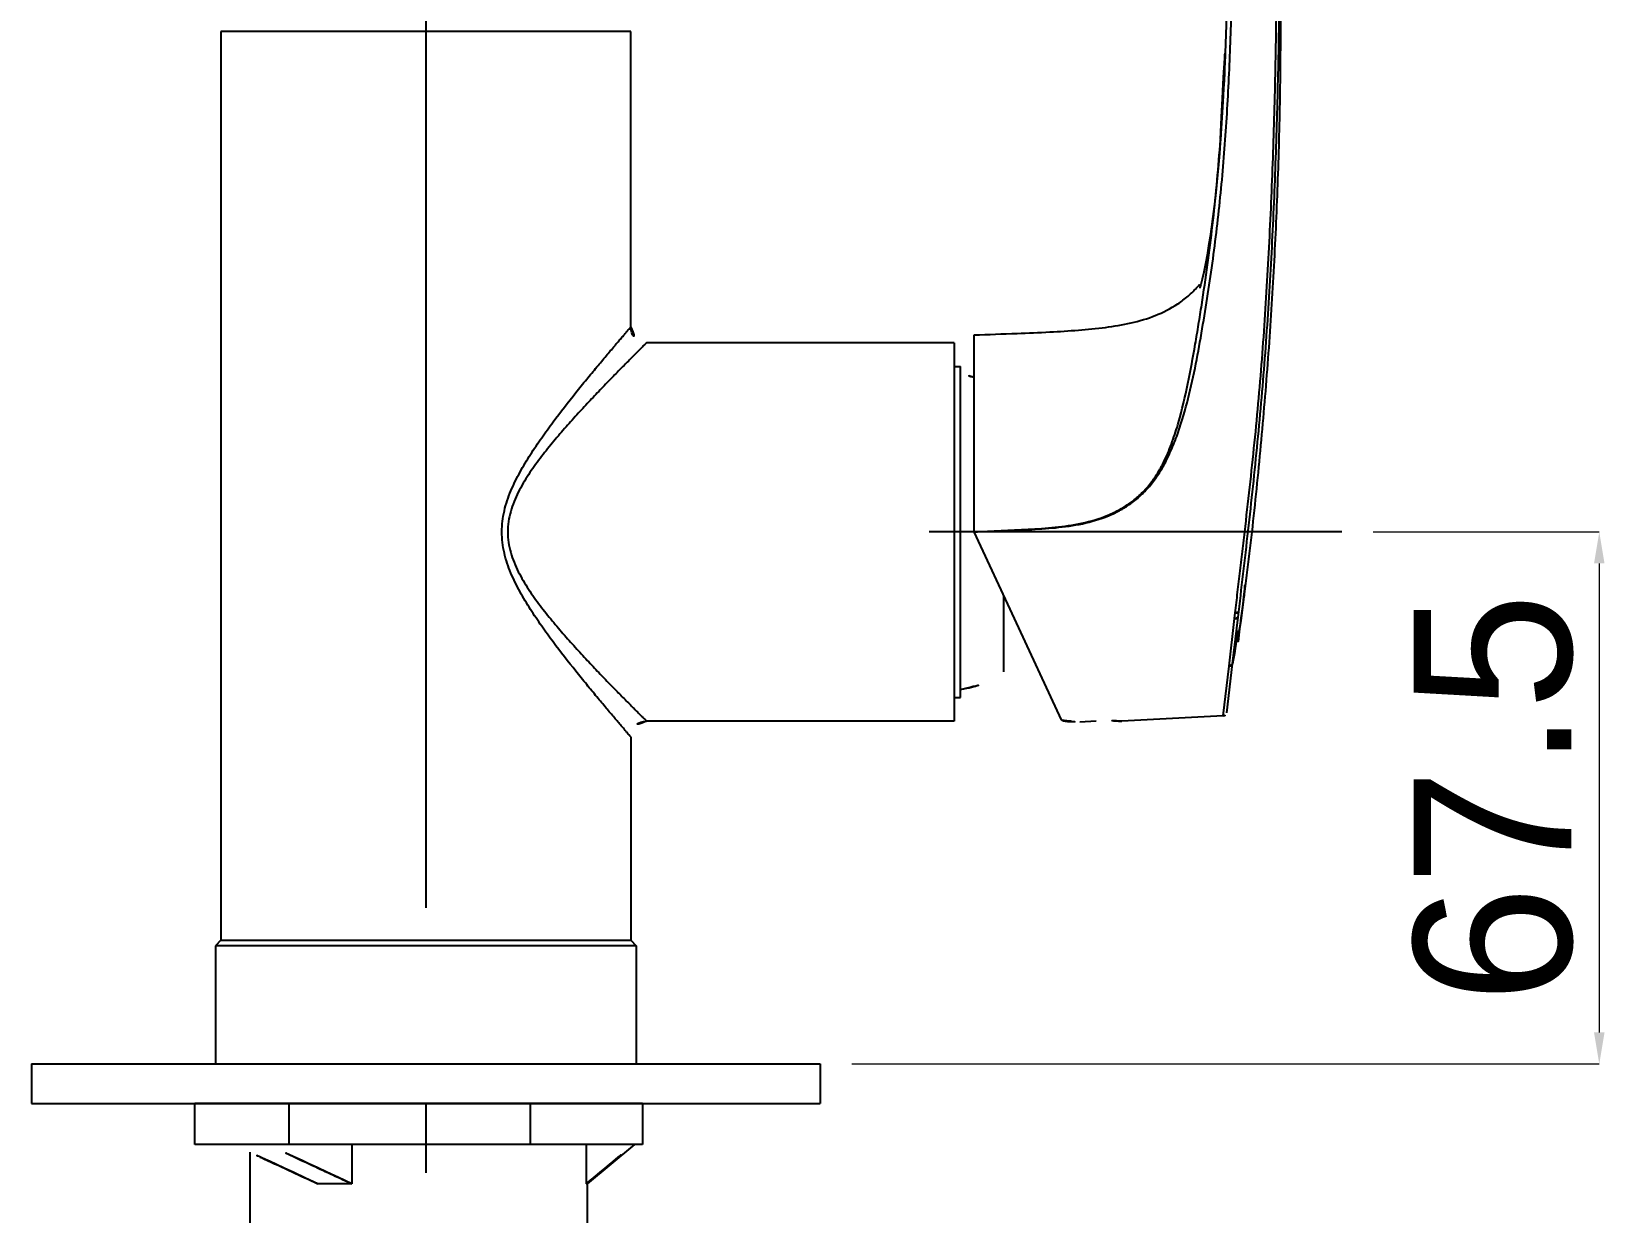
# Model space of a CAD drawing. Extents: x 16296660632 to 16296673174, y -37409619871 to -37409617131.
# Drawn here: x 16296672519 to 16296672718.6, y -37409617600.2 to -37409617450.4 of the extents above; entities that cross this region are included whole.
import ezdxf

# ---------------------------------------------------------------- set-up
doc = ezdxf.new("R2010")
doc.units = 0
doc.header["$LTSCALE"] = 10
doc.header["$MEASUREMENT"] = 0
doc.header["$PDMODE"] = 3
doc.header["$PDSIZE"] = -10
doc.linetypes.add('CENTER', pattern=[2, 1.25, -0.25, 0.25, -0.25])
doc.layers.get('0').update_dxf_attribs({"linetype": 'CONTINUOUS'})
doc.layers.get('DEFPOINTS').update_dxf_attribs({"linetype": 'CONTINUOUS'})
for name, color, linetype in [('02___PRT_ALL_AXES', 7, 'CONTINUOUS'), ('06___PRT_ALL_SURFS', 7, 'CONTINUOUS'), ('标注', 1, 'CONTINUOUS')]:
    doc.layers.add(name, color=color, linetype=linetype)
doc.styles.add('Daelim Dimension', font='', dxfattribs={"height": 1})
doc.styles.get('Daelim Dimension').set_extended_font_data('나눔고딕')
doc.dimstyles.new('DEFAULT', dxfattribs={"dimscale": 2, "dimtxt": 2, "dimasz": 2, "dimexe": 0, "dimexo": 2, "dimgap": 1, "dimtad": 1, "dimdec": 1, "dimzin": 9, "dimdsep": 46, "dimtxsty": 'Daelim Dimension', "dimcen": 0.5, "dimclrd": 252, "dimclre": 252, "dimclrt": 3, "dimadec": 1, "dimazin": 0, "dimtfac": 1, "dimtdec": 1, "dimtix": 1, "dimtmove": 0, "dimatfit": 3, "dimfxl": 1, "dimtolj": 1, "dimtzin": 1, "dimlwd": 9, "dimlwe": 9, "dimarcsym": 0})

# ---------------------------------------------------------------- blocks, each defined once
blk = doc.blocks.new('*D12')
at = {"color": 5, "lineweight": 9, "transparency": 16777216}
for p, q in [((16296672689.27444, -37409617513.85965), (16296672717.95723, -37409617513.85965)), ((16296672717.95723, -37409617517.85965), (16296672717.95723, -37409617577.35965)), ((16296672623.11849, -37409617581.35965), (16296672717.95723, -37409617581.35965))]:
    blk.add_line(p, q, dxfattribs=at)
at = {"color": 5, "transparency": 16777216}
for points in [[(16296672717.29057, -37409617517.85965), (16296672718.6239, -37409617517.85965), (16296672717.95723, -37409617513.85965)], [(16296672717.29057, -37409617577.35965), (16296672718.6239, -37409617577.35965), (16296672717.95723, -37409617581.35965)]]:
    blk.add_solid(points, dxfattribs=at)
at = {"layer": 'DEFPOINTS', "color": 0, "transparency": 16777216}
for p in [(16296672685.27444, -37409617513.85965), (16296672619.11849, -37409617581.35965), (16296672717.95723, -37409617581.35965)]:
    blk.add_point(p, dxfattribs=at)
at = {"color": 7, "transparency": 16777216, "insert": (16296672704.55524, -37409617547.60965), "char_height": 20, "attachment_point": 5, "rotation": 90, "style": 'Daelim Dimension'}
blk.add_mtext('\\A1;67.5', dxfattribs=at)

msp = doc.modelspace()

# ---------------------------------------------------------------- linework, layer by layer
at = {"color": 7, "linetype": 'Continuous'}
for p, q in [((16296672543.075399, -37409617450.35965), (16296672543.075399, -37409617565.659653)), ((16296672595.075399, -37409617450.35965), (16296672543.075399, -37409617450.35965)), ((16296672595.075399, -37409617487.855988), (16296672595.075399, -37409617450.35965)), ((16296672638.62326, -37409617513.85965), (16296672638.62326, -37409617488.85965)), ((16296672636.12326, -37409617489.855988), (16296672597.075399, -37409617489.855988)), ((16296672636.12326, -37409617492.859642), (16296672636.92326, -37409617492.859642)), ((16296672649.738939, -37409617537.697304), (16296672643.75297, -37409617524.860352)), ((16296672670.22686, -37409617537.203377), (16296672670.983931, -37409617530.881027)), ((16296672670.69301, -37409617536.791328), (16296672671.435101, -37409617530.603073)), ((16296672636.12326, -37409617534.859657), (16296672636.92326, -37409617534.859657)), ((16296672636.12326, -37409617537.863319), (16296672597.075399, -37409617537.863319)), ((16296672652.05637, -37409617537.934647), (16296672654.12326, -37409617537.824547)), ((16296672595.075399, -37409617539.863319), (16296672595.075399, -37409617565.659653)), ((16296672543.075399, -37409617565.659653), (16296672542.375401, -37409617566.35965)), ((16296672595.7754, -37409617566.35965), (16296672542.375401, -37409617566.35965)), ((16296672542.375401, -37409617566.35965), (16296672542.375401, -37409617581.35965)), ((16296672543.075399, -37409617565.659653), (16296672595.075399, -37409617565.659653)), ((16296672595.075399, -37409617565.659653), (16296672595.7754, -37409617566.35965)), ((16296672595.7754, -37409617566.35965), (16296672595.7754, -37409617581.35965)), ((16296672546.499001, -37409617581.35965), (16296672599.899, -37409617581.35965)), ((16296672539.74802, -37409617591.559647), (16296672539.74802, -37409617586.35965)), ((16296672551.74802, -37409617591.559647), (16296672551.74802, -37409617586.35965)), ((16296672582.348021, -37409617591.559647), (16296672582.348021, -37409617586.35965)), ((16296672559.68635, -37409617591.559647), (16296672559.68635, -37409617596.559647)), ((16296672589.401489, -37409617591.559647), (16296672589.401489, -37409617596.559647)), ((16296672559.68635, -37409617596.559647), (16296672555.35622, -37409617596.559647)), ((16296672589.548019, -37409617596.559647), (16296672589.401489, -37409617596.559647))]:
    msp.add_line(p, q, dxfattribs=at)
for p, q in [((16296672519.03231, -37409617581.35965), (16296672619.11849, -37409617581.35965)), ((16296672519.03231, -37409617586.35965), (16296672619.11849, -37409617586.35965)), ((16296672596.548019, -37409617586.35965), (16296672539.74802, -37409617586.35965)), ((16296672541.9492, -37409617586.35965), (16296672594.346849, -37409617586.35965)), ((16296672596.548019, -37409617586.35965), (16296672596.548019, -37409617591.559647)), ((16296672596.548019, -37409617591.559647), (16296672539.74802, -37409617591.559647)), ((16296672595.548019, -37409617591.559647), (16296672589.548019, -37409617596.559647))]:
    msp.add_line(p, q)
for centre, radius, start, end in [((16296672657.078199, -37409617473.790787), 13.367199, 318.01781561, 321.38948163), ((16296672597.075491, -37409617487.855904), 2.000121, 180.00262279, 269.99737721), ((16296672635.110451, -37409617506.20472), 12.477391, 73.64764785, 81.64610888), ((16296672635.110451, -37409617521.514587), 12.477391, 278.35389112, 305.87965614), ((16296672670.200689, -37409617536.704063), 0.5, 272.99999605, 349.94825683), ((16296672597.075491, -37409617539.863411), 2.000121, 90.00262279, 179.99737721), ((16296672655.369881, -37409617561.293533), 23.502065, 85.10999156, 93.04059903)]:
    msp.add_arc(centre, radius, start, end, dxfattribs=at)
for points, knots in [([(16296672677.38693, -37409617433.85965), (16296672677.45476, -37409617437.542358), (16296672677.535749, -37409617444.910698), (16296672677.49094, -37409617455.965149), (16296672677.251579, -37409617467.019234), (16296672676.804251, -37409617478.06662), (16296672676.14032, -37409617489.102158), (16296672675.271021, -37409617500.122673), (16296672674.19976, -37409617511.125313), (16296672673.338341, -37409617518.444763), (16296672672.870319, -37409617522.099663)], [0, 0, 0, 0, 0.124950818, 0.2499631833, 0.3749909234, 0.5000086752, 0.6250108495, 0.750006767, 0.8750015558, 1, 1, 1, 1]), ([(16296672638.62326, -37409617488.85965), (16296672640.445419, -37409617488.796021), (16296672643.653521, -37409617488.690613), (16296672648.072001, -37409617488.508614), (16296672651.809111, -37409617488.268623), (16296672655.256769, -37409617487.945572), (16296672658.536711, -37409617487.403084), (16296672661.655001, -37409617486.486343), (16296672664.06983, -37409617485.26416), (16296672665.823299, -37409617483.946251), (16296672666.630501, -37409617483.159073), (16296672667.01474, -37409617482.732101)], [0, 0, 0, 0, 0.1836074092, 0.3232408041, 0.4453048245, 0.5606880542, 0.6718431289, 0.779594847, 0.8868545849, 0.942157239, 1, 1, 1, 1]), ([(16296672672.8703, -37409617522.099648), (16296672672.86875, -37409617522.111763), (16296672672.878799, -37409617522.004494), (16296672672.88562, -37409617521.900543), (16296672672.93244, -37409617521.389061), (16296672672.992599, -37409617520.733017), (16296672673.047791, -37409617520.150169), (16296672673.078871, -37409617519.82312)], [0, 0, 0, 0, 0.0160210813, 0.0640084148, 0.2548605428, 0.5688873713, 1, 1, 1, 1]), ([(16296672649.738939, -37409617537.697304), (16296672649.755461, -37409617537.732727), (16296672649.8374, -37409617537.797722), (16296672650.096279, -37409617537.888611), (16296672650.575251, -37409617537.94622), (16296672651.266439, -37409617537.965042), (16296672651.782249, -37409617537.949242), (16296672652.05637, -37409617537.934647)], [0, 0, 0, 0, 0.0494361786, 0.1236157832, 0.3482881743, 0.6527919821, 1, 1, 1, 1])]:
    msp.add_open_spline(points, degree=3, knots=knots, dxfattribs=at)
at = {"color": 9, "linetype": 'Continuous'}
for points, knots in [([(16296672595.075399, -37409617539.863319), (16296672595.064951, -37409617539.848717), (16296672595.036699, -37409617539.819717), (16296672594.991039, -37409617539.764816), (16296672594.897909, -37409617539.657967), (16296672594.741119, -37409617539.475037), (16296672594.5042, -37409617539.199921), (16296672594.206079, -37409617538.852577), (16296672593.697309, -37409617538.25856), (16296672592.9398, -37409617537.370461), (16296672591.907009, -37409617536.149948), (16296672590.732559, -37409617534.747513), (16296672589.447889, -37409617533.191856), (16296672587.577471, -37409617530.883873), (16296672585.65646, -37409617528.422379), (16296672583.74926, -37409617525.797592), (16296672582.32555, -37409617523.68927), (16296672580.984699, -37409617521.462578), (16296672579.80901, -37409617519.093987), (16296672579.08799, -37409617516.978523), (16296672578.771879, -37409617515.210907), (16296672578.689409, -37409617513.859734), (16296672578.77186, -37409617512.508537), (16296672579.08794, -37409617510.740913), (16296672579.808969, -37409617508.625427), (16296672580.98464, -37409617506.256813), (16296672582.325529, -37409617504.030113), (16296672583.749229, -37409617501.921753), (16296672585.65645, -37409617499.296944), (16296672587.577471, -37409617496.835442), (16296672589.447889, -37409617494.527443), (16296672590.732559, -37409617492.971786), (16296672591.907009, -37409617491.569351), (16296672592.80393, -37409617490.509453), (16296672593.44208, -37409617489.759933), (16296672593.850599, -37409617489.281792), (16296672594.206051, -37409617488.866699), (16296672594.50428, -37409617488.519447), (16296672594.74091, -37409617488.244102), (16296672594.898331, -37409617488.061653), (16296672594.990601, -37409617487.954132), (16296672595.03479, -37409617487.903816), (16296672595.060249, -37409617487.872627), (16296672595.072821, -37409617487.859688), (16296672595.075399, -37409617487.855988)], [0, 0, 0, 0, 0.0008629467, 0.0019366325, 0.0034333793, 0.0076731323, 0.0135171754, 0.0208816144, 0.0296714332, 0.0511054145, 0.0769800555, 0.1065101948, 0.1390174935, 0.1739392392, 0.2492823105, 0.2890399878, 0.3298483096, 0.3715124091, 0.4138678603, 0.4567483708, 0.4783505023, 0.4999987722, 0.5216470394, 0.5432492122, 0.5861302308, 0.6284859681, 0.6701505243, 0.7109593084, 0.7507174133, 0.8260608217, 0.8609825109, 0.8934898284, 0.9230199617, 0.9488945927, 0.9602187521, 0.9703285813, 0.979118395, 0.9864828365, 0.9923268762, 0.9965666372, 0.9980633822, 0.9991370553, 0.9997834243, 1, 1, 1, 1]), ([(16296672597.075399, -37409617489.855988), (16296672597.071899, -37409617489.858612), (16296672597.060419, -37409617489.871849), (16296672597.03182, -37409617489.898163), (16296672596.986389, -37409617489.944107), (16296672596.88917, -37409617490.039841), (16296672596.725071, -37409617490.203773), (16296672596.477711, -37409617490.450577), (16296672596.165979, -37409617490.762291), (16296672595.79352, -37409617491.13485), (16296672595.36508, -37409617491.564491), (16296672594.694981, -37409617492.238823), (16296672593.75202, -37409617493.193916), (16296672592.514219, -37409617494.459), (16296672591.15711, -37409617495.865097), (16296672589.710011, -37409617497.392952), (16296672588.197861, -37409617499.027359), (16296672586.64633, -37409617500.760788), (16296672585.08268, -37409617502.592003), (16296672583.540569, -37409617504.52816), (16296672582.06299, -37409617506.583054), (16296672580.96801, -37409617508.426033), (16296672580.246759, -37409617510.002853), (16296672579.664591, -37409617511.657387), (16296672579.32226, -37409617513.860138), (16296672579.665131, -37409617516.062492), (16296672580.24658, -37409617517.717087), (16296672580.969481, -37409617519.292931), (16296672582.062241, -37409617521.137016), (16296672583.541161, -37409617523.190964), (16296672585.08264, -37409617525.127472), (16296672586.64633, -37409617526.958618), (16296672588.19791, -37409617528.691933), (16296672589.709999, -37409617530.326347), (16296672591.15708, -37409617531.854172), (16296672592.51417, -37409617533.260246), (16296672593.751961, -37409617534.525337), (16296672594.694941, -37409617535.480438), (16296672595.365061, -37409617536.154762), (16296672595.793501, -37409617536.584427), (16296672596.165951, -37409617536.956993), (16296672596.47769, -37409617537.268707), (16296672596.72505, -37409617537.515549), (16296672596.889179, -37409617537.679459), (16296672596.986389, -37409617537.775208), (16296672597.031851, -37409617537.821121), (16296672597.06039, -37409617537.847504), (16296672597.07193, -37409617537.860657), (16296672597.075399, -37409617537.863319)], [0, 0, 0, 0, 0.0002161475, 0.000859647, 0.0019257837, 0.0034098453, 0.0076107345, 0.0133989303, 0.0206965997, 0.0294184123, 0.0394595393, 0.0507120713, 0.0764460857, 0.1058545118, 0.1382672708, 0.1731168588, 0.2099543312, 0.2484129702, 0.2881930173, 0.3290591761, 0.370826431, 0.4133298746, 0.4348451908, 0.4564987856, 0.5000089269, 0.5435151278, 0.5651619913, 0.586676524, 0.6291779983, 0.6709437053, 0.7118089431, 0.7515881869, 0.7900461672, 0.8268829116, 0.8617318538, 0.8941440695, 0.9235524431, 0.9492867898, 0.9605396704, 0.970581033, 0.979302935, 0.9866006977, 0.9923891345, 0.9965902364, 0.9980743272, 0.9991404478, 0.9997839043, 1, 1, 1, 1])]:
    msp.add_open_spline(points, degree=3, knots=knots, dxfattribs=at)
at = {"color": 7, "linetype": 'Continuous'}
msp.add_open_spline([(16296672672.8703, -37409617522.099648), (16296672672.24147, -37409617527.010262), (16296672671.557079, -37409617531.916603), (16296672670.69301, -37409617536.791328)], degree=3, dxfattribs=at)
at = {"color": 7, "linetype": 'Continuous', "start_tangent": (-0.9070767278, 0.420965331), "end_tangent": (-0.9062438337, 0.422755383)}
for points in [[(16296672555.35622, -37409617596.559647), (16296672552.110821, -37409617595.051086), (16296672548.53421, -37409617593.385139), (16296672544.619499, -37409617591.559647)], [(16296672559.68635, -37409617596.559647), (16296672557.28335, -37409617595.443031), (16296672554.694481, -37409617594.2379), (16296672551.91736, -37409617592.943703), (16296672548.949631, -37409617591.559647)]]:
    msp.add_spline(points, degree=3, dxfattribs=at)
at = {"start_tangent": (0.7703787532, 0.6375865248), "end_tangent": (0.7695351679, 0.6386044357)}
msp.add_spline([(16296672589.401489, -37409617596.559647), (16296672591.350821, -37409617594.945412), (16296672593.361691, -37409617593.278557), (16296672595.433729, -37409617591.559647)], degree=3, dxfattribs=at)
at = {"layer": '02___PRT_ALL_AXES', "color": 7, "linetype": 'Continuous'}
for p, q in [((16296672636.12326, -37409617489.855988), (16296672636.12326, -37409617537.863312)), ((16296672636.12326, -37409617492.859642), (16296672636.92326, -37409617492.859642)), ((16296672636.92326, -37409617534.859657), (16296672636.92326, -37409617492.859642)), ((16296672642.42326, -37409617531.62439), (16296672642.42326, -37409617522.008781)), ((16296672636.12326, -37409617534.859657), (16296672636.92326, -37409617534.859657)), ((16296672670.22686, -37409617537.203377), (16296672657.37326, -37409617537.877007)), ((16296672519.03231, -37409617581.35965), (16296672519.03231, -37409617586.35965)), ((16296672619.11849, -37409617581.35965), (16296672619.11849, -37409617586.35965)), ((16296672546.74802, -37409617592.552223), (16296672546.74802, -37409617603.85965)), ((16296672589.548019, -37409617596.559647), (16296672589.548019, -37409617603.85965))]:
    msp.add_line(p, q, dxfattribs=at)
for centre, start, end in [((16296672635.110451, -37409617506.20472), 73.627697, 81.64610888), ((16296672635.110451, -37409617521.514587), 278.35389112, 305.87965614)]:
    msp.add_arc(centre, 12.477391, start, end, dxfattribs=at)
at = {"layer": '06___PRT_ALL_SURFS', "color": 7, "linetype": 'Continuous'}
for p, q in [((16296672670.448111, -37409617454.28878), (16296672669.895599, -37409617464.11985)), ((16296672669.845711, -37409617464.800858), (16296672669.892969, -37409617464.156303)), ((16296672669.90177, -37409617464.033867), (16296672669.86898, -37409617464.484161)), ((16296672669.892969, -37409617464.156303), (16296672669.895599, -37409617464.119843)), ((16296672643.75297, -37409617524.860352), (16296672638.62326, -37409617513.85965)), ((16296672670.98488, -37409617530.881027), (16296672671.684469, -37409617524.860474)), ((16296672671.43507, -37409617530.603073), (16296672672.131281, -37409617524.690773)), ((16296672671.682381, -37409617524.86039), (16296672671.76532, -37409617524.137123)), ((16296672672.13135, -37409617524.690437), (16296672672.21451, -37409617523.985382))]:
    msp.add_line(p, q, dxfattribs=at)
for points in [[(16296672671.04298, -37409617435.26033), (16296672670.811819, -37409617443.552803), (16296672670.448111, -37409617454.28878)], [(16296672669.86898, -37409617464.484161), (16296672669.762131, -37409617465.862778), (16296672669.647051, -37409617467.221474), (16296672669.52313, -37409617468.567337), (16296672669.389771, -37409617469.903702), (16296672669.24645, -37409617471.231667), (16296672669.092871, -37409617472.549294), (16296672668.929079, -37409617473.852287), (16296672668.755711, -37409617475.13266), (16296672668.573919, -37409617476.378227), (16296672668.384729, -37409617477.578003), (16296672668.185909, -37409617478.742157), (16296672667.97817, -37409617479.861702), (16296672667.76873, -37409617480.892632), (16296672667.568991, -37409617481.782356), (16296672667.3988, -37409617482.460854), (16296672667.28587, -37409617482.861809), (16296672667.259001, -37409617482.94928)]]:
    msp.add_lwpolyline(points, dxfattribs=at)
for centre, radius, start, end in [((16296672660.384569, -37409617509.820999), 5.613753, 62.26211388, 64.40834945), ((16296672340.029329, -37409617474.553467), 336.112096, 350.40075862, 352.25934975)]:
    msp.add_arc(centre, radius, start, end, dxfattribs=at)
for points, knots in [([(16296672662.99728, -37409617504.852478), (16296672663.33902, -37409617504.185257), (16296672663.955509, -37409617502.816162), (16296672664.985439, -37409617499.999023), (16296672665.983681, -37409617496.381973), (16296672666.90851, -37409617491.980919), (16296672667.68738, -37409617487.552254), (16296672668.40226, -37409617483.113129), (16296672669.248461, -37409617477.178429), (16296672670.09239, -37409617469.732201), (16296672670.76733, -37409617460.768333), (16296672671.18148, -37409617451.79467), (16296672671.449619, -37409617442.824081), (16296672671.61861, -37409617436.846237), (16296672671.718531, -37409617433.85965)], [0, 0, 0, 0, 0.0312868555, 0.0625705597, 0.1251174296, 0.1876675253, 0.2502192159, 0.3127692727, 0.3753169788, 0.5003979753, 0.6254445959, 0.7504139525, 0.8752837419, 1, 1, 1, 1]), ([(16296672671.765301, -37409617524.137497), (16296672671.865391, -37409617523.26104), (16296672672.06962, -37409617521.471962), (16296672672.390909, -37409617518.751343), (16296672672.724199, -37409617515.966087), (16296672673.165039, -37409617512.206078), (16296672673.7003, -37409617507.494583), (16296672674.30299, -37409617501.83857), (16296672674.83148, -37409617496.180473), (16296672675.435129, -37409617488.62941), (16296672676.03233, -37409617479.179871), (16296672676.535959, -37409617467.833023), (16296672676.87422, -37409617456.490547), (16296672677.055281, -37409617445.166321), (16296672677.0453, -37409617437.624069), (16296672676.99588, -37409617433.859657)], [0, 0, 0, 0, 0.0292413934, 0.0596887541, 0.090808366, 0.1222241793, 0.1851773613, 0.2479867539, 0.3107650094, 0.3735394885, 0.499078551, 0.6245940262, 0.7500138701, 0.8752084388, 1, 1, 1, 1]), ([(16296672672.21463, -37409617523.984818), (16296672672.64624, -37409617520.330406), (16296672673.520861, -37409617512.917847), (16296672674.518209, -37409617503.617653), (16296672675.207161, -37409617496.0867), (16296672675.803511, -37409617488.554497), (16296672676.3946, -37409617479.128998), (16296672676.895149, -37409617467.811409), (16296672677.23242, -37409617456.498398), (16296672677.40839, -37409617445.203163), (16296672677.378571, -37409617437.680206), (16296672677.32007, -37409617433.92543)], [0, 0, 0, 0, 0.1222833923, 0.2480342666, 0.310810644, 0.3735821941, 0.4991137571, 0.6246196372, 0.7500275647, 0.8752102274, 1, 1, 1, 1]), ([(16296672669.90177, -37409617464.033867), (16296672670.03199, -37409617462.217781), (16296672670.480459, -37409617454.951302), (16296672670.7003, -37409617447.673347), (16296672670.8491, -37409617442.216331)], [0, 0, 0, 0, 0.2501105199, 1, 1, 1, 1]), ([(16296672662.809441, -37409617504.75798), (16296672663.17495, -37409617503.992393), (16296672663.81282, -37409617502.416977), (16296672664.83367, -37409617499.181801), (16296672665.79916, -37409617495.050987), (16296672666.561029, -37409617490.882347), (16296672667.118469, -37409617487.537323), (16296672667.654051, -37409617484.187233), (16296672668.26932, -37409617479.990173), (16296672669.119289, -37409617473.255867), (16296672669.593599, -37409617468.185349), (16296672669.845711, -37409617464.800858)], [0, 0, 0, 0, 0.0625213058, 0.1250012347, 0.2498829068, 0.37480262, 0.4372918098, 0.4997947261, 0.6248271123, 0.7498840258, 1, 1, 1, 1]), ([(16296672638.62326, -37409617513.85965), (16296672639.767679, -37409617513.799057), (16296672642.057171, -37409617513.689987), (16296672645.491501, -37409617513.53466), (16296672648.92223, -37409617513.307404), (16296672652.32959, -37409617512.830101), (16296672655.093069, -37409617512.02005), (16296672657.16017, -37409617511.027618), (16296672658.6075, -37409617510.09761), (16296672659.91724, -37409617508.98307), (16296672661.06139, -37409617507.700859), (16296672662.02961, -37409617506.283562), (16296672662.563681, -37409617505.272751), (16296672662.809441, -37409617504.75798)], [0, 0, 0, 0, 0.1251796701, 0.2503591769, 0.3755260701, 0.5006324924, 0.6255902195, 0.6880897664, 0.7505540892, 0.8129754334, 0.8753543462, 0.9376924397, 1, 1, 1, 1]), ([(16296672638.62326, -37409617513.85965), (16296672639.77248, -37409617513.803421), (16296672642.071581, -37409617513.704437), (16296672645.52042, -37409617513.567963), (16296672648.966061, -37409617513.359291), (16296672652.38909, -37409617512.893227), (16296672655.16501, -37409617512.083893), (16296672657.241369, -37409617511.089653), (16296672658.69611, -37409617510.158524), (16296672660.016121, -37409617509.045593), (16296672661.177019, -37409617507.769371), (16296672662.17428, -37409617506.363747), (16296672662.73624, -37409617505.362534), (16296672662.997419, -37409617504.852417)], [0, 0, 0, 0, 0.1251689276, 0.2503377331, 0.3754933484, 0.5005863564, 0.6255304668, 0.6880255635, 0.7504876072, 0.8129105665, 0.8752979677, 0.9376561084, 1, 1, 1, 1]), ([(16296672672.131281, -37409617524.690773), (16296672672.118139, -37409617524.75412), (16296672672.001579, -37409617524.827377), (16296672671.84211, -37409617524.85907), (16296672671.737301, -37409617524.863037), (16296672671.682381, -37409617524.86039)], [0, 0, 0, 0, 0.3857461979, 0.6722020927, 1, 1, 1, 1]), ([(16296672672.21463, -37409617523.984818), (16296672672.201679, -37409617524.045639), (16296672672.08201, -37409617524.110901), (16296672671.925489, -37409617524.138023), (16296672671.820391, -37409617524.140518), (16296672671.76531, -37409617524.137444)], [0, 0, 0, 0, 0.3763060483, 0.6661314894, 1, 1, 1, 1]), ([(16296672671.43507, -37409617530.603073), (16296672671.427839, -37409617530.642639), (16296672671.390381, -37409617530.722862), (16296672671.285089, -37409617530.812561), (16296672671.14406, -37409617530.868507), (16296672671.038561, -37409617530.880966), (16296672670.983931, -37409617530.881027)], [0, 0, 0, 0, 0.211809584, 0.4471100588, 0.7123045411, 1, 1, 1, 1])]:
    msp.add_open_spline(points, degree=3, knots=knots, dxfattribs=at)
at = {"layer": '标注', "linetype": 'CENTER', "ltscale": 10}
for p, q in [((16296672569.075399, -37409617236.531151), (16296672569.075399, -37409617595.190659)), ((16296672685.274441, -37409617513.85965), (16296672632.94747, -37409617513.85965))]:
    msp.add_line(p, q, dxfattribs=at)

# ---------------------------------------------------------------- dimensions: what is measured, and where the dimension line sits
at = {"color": 0}
dim = msp.add_linear_dim(base=(16296672717.95723, -37409617581.35965), p1=(16296672685.274441, -37409617513.85965), p2=(16296672619.11849, -37409617581.35965), angle=90, dimstyle='DEFAULT', override={"dimtxt": 10, "dimclrd": 5, "dimclre": 5, "dimclrt": 7}, dxfattribs=at)
dim.commit()
dim.dimension.update_dxf_attribs({"geometry": '*D12', "text_midpoint": (16296672704.555241, -37409617547.60965)})

doc.saveas('drawing.dxf')
